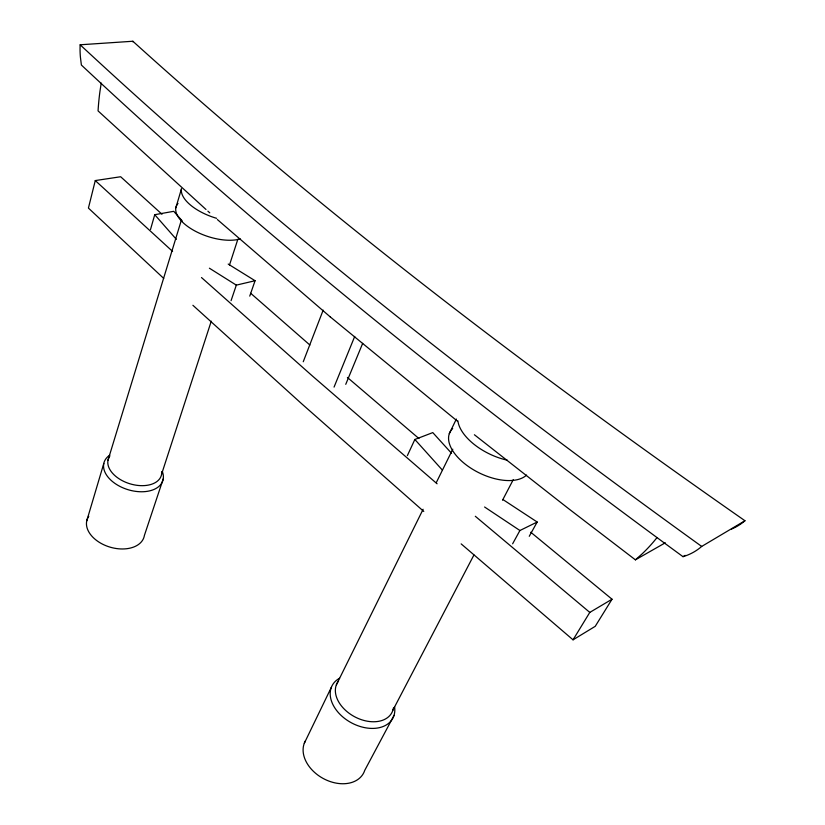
<?xml version="1.0" encoding="UTF-8"?>
<svg xmlns="http://www.w3.org/2000/svg" width="825" height="825" viewBox="0 0 825 825"><rect width="100%" height="100%" fill="white"/><g stroke="black" fill="none" stroke-linecap="round" stroke-linejoin="round"><path stroke-width="1.24" d="M80.149 44.787L80.066 47.035A57.131 34.846 83.2 0 0 80.396 56.987L81.376 65.031C270.528 242.272 473.942 403.652 682.997 556.669L684.709 556.132A71.311 59.462 57 0 0 692.887 552.575A71.208 59.369 57 0 0 697.445 549.749A70.599 58.853 57 0 0 701.693 546.439L744.954 520.74C532.3 372.415 325.267 215.273 132.856 41.25L80.149 44.787C275.323 226.256 485.636 390.699 701.693 546.439M132.825 41.838L132.856 41.25M101.227 83.088L99.949 91.451A194.71 129.865 81.4 0 0 98.216 108.446L98.062 110.901L206.002 209.478M161.989 214.242L120.656 176.746L95.277 180.572L88.419 208.086L163.732 278.417M150.501 229.525L154.739 214.696L173.735 211.313L182.201 220.883M175.859 207.766L181.469 188.801A39.208 17.954 18.7 0 0 216.624 218.316M86.718 520.936L103.806 463.454M108.013 460.185L181.387 220.1M161.628 474.066L211.262 321.173M229.525 264.907L237.858 239.229M163.257 478.809L144.406 535.415A29.782 19.429 16.7 0 1 108.188 546.542A29.782 19.429 16.7 0 1 88.76 516.264M231.072 300.671L236.321 285.13L255.069 280.727L249.748 296.113M303.249 361.742L323.173 310.148M334.053 387.1L354.719 336.425M345.747 384.326L362.68 343.365M407.364 455.637L414.851 439.478L432.785 432.599L451.553 453.286M449.316 433.661L456.338 419.048M304.312 743.232L331.299 687.431M336.342 684.894L423.112 509.283M436.239 482.707L452.791 449.202M392.937 710.108L473.942 554.967M502.528 500.208L513.253 479.676M394.02 715.399L364.753 770.323A33.248 24.028 29.4 0 1 324.772 779.295A33.248 24.028 29.4 0 1 305.363 740.953M512.624 543.809L519.915 530.516L537.188 522.029L503.126 499.672M529.258 536.291L537.188 522.029M461.165 543.892L573.045 639.829L589.792 612.408L612.026 599.218L530.743 532.218M612.026 599.218L595.238 626.319L573.045 639.829M474.396 434.744L568.755 508.778L635.405 559.845L642.18 553.812A215.593 172.301 69.7 0 0 652.812 542.664A217.377 173.662 69.8 0 0 656.803 537.828M682.997 556.669L685.173 555.38M635.405 559.845L665.311 542.798M228.195 264.072L255.069 280.727M209.395 268.207L236.321 285.13M484.584 507.004L519.915 530.516M457.504 421.235L330.134 316.79M589.792 612.408L475.313 516.275M330.113 316.779L217.377 219.553M418.914 438.529L347.407 377.448M437.095 483.78L312.438 376.025L201.496 277.551M309.891 345.036L250.687 293.277M423.772 511.438L301.661 403.734L192.906 305.291M207.89 211.159L209.767 212.84M172.58 251.408L95.277 180.572M414.851 439.478L442.344 470.064M154.739 214.696L176.364 239.353M744.954 520.74A67.733 58.09 55 0 1 740.757 523.999A68.32 58.596 55.1 0 1 736.261 526.783A68.413 58.688 55.1 0 1 731.497 529.072M162.339 471.591A30.762 19.027 17.1 0 1 127.731 489.596A30.762 19.027 17.1 0 1 109.725 455.194M161.741 471.797A27.741 17.098 17.2 0 1 129.968 483.801A27.741 17.098 17.2 0 1 109.818 456.081M394.577 706.788A34.464 23.719 28.6 0 1 352.048 723.154A34.464 23.719 28.6 0 1 339.601 678.253M393.463 707.902A31.092 21.316 28.5 0 1 356.049 717.482A31.092 21.316 28.5 0 1 338.508 681.007M240.322 238.92A38.858 18.222 18.6 0 1 193.504 230.196A38.858 18.222 18.6 0 1 178.004 203.466M526.577 475.066A44.261 23.502 26.2 0 1 471.735 468.724A44.261 23.502 26.2 0 1 452.688 428.526M507.262 460.164A44.725 23.213 26.1 0 1 457.906 420.894"/></g></svg>
